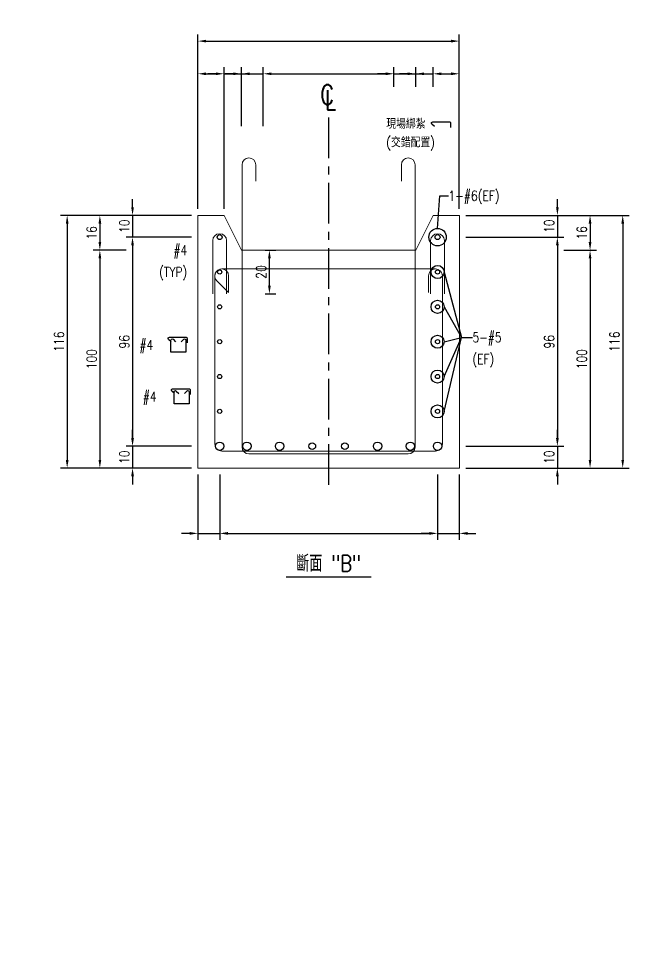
# Model space of a CAD drawing. Extents: x -4754 to 8167, y -19960 to 3841.
# Drawn here: x 7887 to 8167.3, y 984.9 to 1414.9 of the extents above; entities that cross this region are included whole.
import ezdxf
from ezdxf.enums import TextEntityAlignment as Align

# ---------------------------------------------------------------- set-up
doc = ezdxf.new("R2010")
doc.units = 0
doc.header["$LTSCALE"] = 3
doc.linetypes.add('CENTER', pattern=[2, 1.25, -0.25, 0.25, -0.25])
doc.layers.get('0').update_dxf_attribs({"linetype": 'CONTINUOUS'})
doc.layers.add('HB_0', color=7, linetype='CONTINUOUS', transparency=0.5)
for name, color, linetype in [('HB_DIM', 1, 'CONTINUOUS'), ('HB_TXT_CTEXT', 2, 'CONTINUOUS'), ('鋼筋', 3, 'CONTINUOUS')]:
    doc.layers.add(name, color=color, linetype=linetype)
doc.styles.get("Standard").update_dxf_attribs({"font": 'ROMANS.shx', "width": 0.8, "bigfont": 'chineset.shx'})
doc.dimstyles.new('30', dxfattribs={"dimscale": 3, "dimtxt": 3, "dimasz": 2.5, "dimexe": 2, "dimexo": 2, "dimgap": 1, "dimtad": 1, "dimdsep": 46, "dimtxsty": 'Standard', "dimcen": 0, "dimclrd": 256, "dimclre": 256, "dimclrt": 2, "dimadec": 0, "dimazin": 0, "dimtfac": 1, "dimtix": 1, "dimtmove": 2, "dimatfit": 3, "dimfxl": 1, "dimtolj": 1, "dimtzin": 0, "dimarcsym": 0})

# ---------------------------------------------------------------- blocks, each defined once
blk = doc.blocks.new('*D1140')
at = {"layer": 'HB_DIM', "linetype": 'Continuous', "lineweight": -2}
for p, q in [((7969.25, 1632.58), (7969.25, 1712.58)), ((8089.25, 1632.58), (8089.25, 1712.58)), ((7973, 1709.58), (8085.5, 1709.58))]:
    blk.add_line(p, q, dxfattribs=at)
at = {"layer": 'HB_DIM'}
for points in [[(7973, 1710.2), (7973, 1708.95), (7969.25, 1709.58)], [(8085.5, 1708.95), (8085.5, 1710.2), (8089.25, 1709.58)]]:
    blk.add_solid(points, dxfattribs=at)
at = {"layer": 'HB_DIM', "color": 2, "linetype": 'Continuous', "insert": (-3958.27, -1195.21), "char_height": 4.5, "attachment_point": 5, "rotation": 0}
blk.add_mtext('\\A1;120', dxfattribs=at)
blk = doc.blocks.new('*D1141')
at = {"layer": 'HB_DIM', "linetype": 'Continuous', "lineweight": -2}
for p, q in [((7969.25, 1632.58), (7969.25, 1697.58)), ((7973, 1694.58), (7977.5, 1694.58)), ((7981.25, 1632.58), (7981.25, 1697.58))]:
    blk.add_line(p, q, dxfattribs=at)
at = {"layer": 'HB_DIM'}
for points in [[(7973, 1695.2), (7973, 1693.95), (7969.25, 1694.58)], [(7977.5, 1693.95), (7977.5, 1695.2), (7981.25, 1694.58)]]:
    blk.add_solid(points, dxfattribs=at)
at = {"layer": 'HB_DIM', "color": 2, "linetype": 'Continuous', "insert": (-3958.27, -1195.21), "char_height": 4.5, "attachment_point": 5, "rotation": 0}
blk.add_mtext('\\A1;12', dxfattribs=at)
blk = doc.blocks.new('*D1142')
at = {"layer": 'HB_DIM', "linetype": 'Continuous', "lineweight": -2}
for p, q in [((7977.5, 1694.58), (7973.75, 1694.58)), ((7981.25, 1632.58), (7981.25, 1697.58)), ((7981.25, 1694.58), (7989.25, 1694.58)), ((7989.25, 1670.58), (7989.25, 1697.58)), ((7993, 1694.58), (7996.75, 1694.58))]:
    blk.add_line(p, q, dxfattribs=at)
at = {"layer": 'HB_DIM'}
for points in [[(7977.5, 1693.95), (7977.5, 1695.2), (7981.25, 1694.58)], [(7993, 1695.2), (7993, 1693.95), (7989.25, 1694.58)]]:
    blk.add_solid(points, dxfattribs=at)
at = {"layer": 'HB_DIM', "color": 2, "linetype": 'Continuous', "insert": (-3958.27, -1195.21), "char_height": 4.5, "attachment_point": 5, "rotation": 0}
blk.add_mtext('\\A1;8', dxfattribs=at)
blk = doc.blocks.new('*D1143')
at = {"layer": 'HB_DIM', "linetype": 'Continuous', "lineweight": -2}
for p, q in [((7985.5, 1694.58), (7981.75, 1694.58)), ((7989.25, 1670.58), (7989.25, 1697.58)), ((7989.25, 1694.58), (7999.25, 1694.58)), ((7999.25, 1670.58), (7999.25, 1697.58)), ((8003, 1694.58), (8006.75, 1694.58))]:
    blk.add_line(p, q, dxfattribs=at)
at = {"layer": 'HB_DIM'}
for points in [[(7985.5, 1693.95), (7985.5, 1695.2), (7989.25, 1694.58)], [(8003, 1695.2), (8003, 1693.95), (7999.25, 1694.58)]]:
    blk.add_solid(points, dxfattribs=at)
at = {"layer": 'HB_DIM', "color": 2, "linetype": 'Continuous', "insert": (-3958.27, -1195.21), "char_height": 4.5, "attachment_point": 5, "rotation": 0}
blk.add_mtext('\\A1;10', dxfattribs=at)
blk = doc.blocks.new('*D1144')
at = {"layer": 'HB_DIM', "linetype": 'Continuous', "lineweight": -2}
for p, q in [((7999.25, 1670.58), (7999.25, 1697.58)), ((8003, 1694.58), (8055.5, 1694.58)), ((8059.25, 1688.58), (8059.25, 1697.58))]:
    blk.add_line(p, q, dxfattribs=at)
at = {"layer": 'HB_DIM'}
for points in [[(8003, 1695.2), (8003, 1693.95), (7999.25, 1694.58)], [(8055.5, 1693.95), (8055.5, 1695.2), (8059.25, 1694.58)]]:
    blk.add_solid(points, dxfattribs=at)
at = {"layer": 'HB_DIM', "color": 2, "linetype": 'Continuous', "insert": (-3958.27, -1195.21), "char_height": 4.5, "attachment_point": 5, "rotation": 0}
blk.add_mtext('\\A1;60', dxfattribs=at)
blk = doc.blocks.new('*D1145')
at = {"layer": 'HB_DIM', "linetype": 'Continuous', "lineweight": -2}
for p, q in [((8055.5, 1694.58), (8051.75, 1694.58)), ((8059.25, 1688.58), (8059.25, 1697.58)), ((8059.25, 1694.58), (8069.25, 1694.58)), ((8069.25, 1688.58), (8069.25, 1697.58)), ((8073, 1694.58), (8076.75, 1694.58))]:
    blk.add_line(p, q, dxfattribs=at)
at = {"layer": 'HB_DIM'}
for points in [[(8055.5, 1693.95), (8055.5, 1695.2), (8059.25, 1694.58)], [(8073, 1695.2), (8073, 1693.95), (8069.25, 1694.58)]]:
    blk.add_solid(points, dxfattribs=at)
at = {"layer": 'HB_DIM', "color": 2, "linetype": 'Continuous', "insert": (-3958.27, -1195.21), "char_height": 4.5, "attachment_point": 5, "rotation": 0}
blk.add_mtext('\\A1;10', dxfattribs=at)
blk = doc.blocks.new('*D1146')
at = {"layer": 'HB_DIM', "linetype": 'Continuous', "lineweight": -2}
for p, q in [((8065.5, 1694.58), (8061.75, 1694.58)), ((8069.25, 1688.58), (8069.25, 1697.58)), ((8069.25, 1694.58), (8077.25, 1694.58)), ((8077.25, 1688.58), (8077.25, 1697.58)), ((8081, 1694.58), (8084.75, 1694.58))]:
    blk.add_line(p, q, dxfattribs=at)
at = {"layer": 'HB_DIM'}
for points in [[(8065.5, 1693.95), (8065.5, 1695.2), (8069.25, 1694.58)], [(8081, 1695.2), (8081, 1693.95), (8077.25, 1694.58)]]:
    blk.add_solid(points, dxfattribs=at)
at = {"layer": 'HB_DIM', "color": 2, "linetype": 'Continuous', "insert": (-3958.27, -1195.21), "char_height": 4.5, "attachment_point": 5, "rotation": 0}
blk.add_mtext('\\A1;8', dxfattribs=at)
blk = doc.blocks.new('*D1147')
at = {"layer": 'HB_DIM', "linetype": 'Continuous', "lineweight": -2}
for p, q in [((8077.25, 1688.58), (8077.25, 1697.58)), ((8081, 1694.58), (8085.5, 1694.58)), ((8089.25, 1632.58), (8089.25, 1697.58))]:
    blk.add_line(p, q, dxfattribs=at)
at = {"layer": 'HB_DIM'}
for points in [[(8081, 1695.2), (8081, 1693.95), (8077.25, 1694.58)], [(8085.5, 1693.95), (8085.5, 1695.2), (8089.25, 1694.58)]]:
    blk.add_solid(points, dxfattribs=at)
at = {"layer": 'HB_DIM', "color": 2, "linetype": 'Continuous', "insert": (-3958.27, -1195.21), "char_height": 4.5, "attachment_point": 5, "rotation": 0}
blk.add_mtext('\\A1;12', dxfattribs=at)
blk = doc.blocks.new('*D1148')
at = {"layer": 'HB_DIM', "linetype": 'Continuous', "lineweight": -2}
for p, q in [((7969.25, 1513.58), (7969.25, 1483.58)), ((7979.25, 1513.58), (7979.25, 1483.58)), ((7965.5, 1486.58), (7961.75, 1486.58)), ((7969.25, 1486.58), (7979.25, 1486.58)), ((7983, 1486.58), (7986.75, 1486.58))]:
    blk.add_line(p, q, dxfattribs=at)
at = {"layer": 'HB_DIM'}
for points in [[(7965.5, 1485.95), (7965.5, 1487.2), (7969.25, 1486.58)], [(7983, 1487.2), (7983, 1485.95), (7979.25, 1486.58)]]:
    blk.add_solid(points, dxfattribs=at)
at = {"layer": 'HB_DIM', "color": 2, "linetype": 'Continuous', "insert": (-3958.27, -1195.21), "char_height": 4.5, "attachment_point": 5, "rotation": 0}
blk.add_mtext('\\A1;10', dxfattribs=at)
blk = doc.blocks.new('*D1149')
at = {"layer": 'HB_DIM', "linetype": 'Continuous', "lineweight": -2}
for p, q in [((7979.25, 1513.58), (7979.25, 1483.58)), ((8079.25, 1513.58), (8079.25, 1483.58)), ((7983, 1486.58), (8075.5, 1486.58))]:
    blk.add_line(p, q, dxfattribs=at)
at = {"layer": 'HB_DIM'}
for points in [[(7983, 1487.2), (7983, 1485.95), (7979.25, 1486.58)], [(8075.5, 1485.95), (8075.5, 1487.2), (8079.25, 1486.58)]]:
    blk.add_solid(points, dxfattribs=at)
at = {"layer": 'HB_DIM', "color": 2, "linetype": 'Continuous', "insert": (-3958.27, -1195.21), "char_height": 4.5, "attachment_point": 5, "rotation": 0}
blk.add_mtext('\\A1;100', dxfattribs=at)
blk = doc.blocks.new('*D1150')
at = {"layer": 'HB_DIM', "linetype": 'Continuous', "lineweight": -2}
for p, q in [((8079.25, 1513.58), (8079.25, 1483.58)), ((8089.25, 1513.58), (8089.25, 1483.58)), ((8075.5, 1486.58), (8071.75, 1486.58)), ((8079.25, 1486.58), (8089.25, 1486.58)), ((8093, 1486.58), (8096.75, 1486.58))]:
    blk.add_line(p, q, dxfattribs=at)
at = {"layer": 'HB_DIM'}
for points in [[(8075.5, 1485.95), (8075.5, 1487.2), (8079.25, 1486.58)], [(8093, 1487.2), (8093, 1485.95), (8089.25, 1486.58)]]:
    blk.add_solid(points, dxfattribs=at)
at = {"layer": 'HB_DIM', "color": 2, "linetype": 'Continuous', "insert": (-3958.27, -1195.21), "char_height": 4.5, "attachment_point": 5, "rotation": 0}
blk.add_mtext('\\A1;10', dxfattribs=at)
blk = doc.blocks.new('beam_SectionB')
at = {"layer": 'HB_TXT_CTEXT', "color": 4, "linetype": 'Continuous'}
blk.add_line((-19.5, 0), (19.5, 0), dxfattribs=at)
at = {"layer": 'HB_TXT_CTEXT', "color": 4, "linetype": 'Continuous', "width": 0.8}
blk.add_text('斷面 "B"', height=7.5, rotation=360, dxfattribs=at).set_placement((0, 6.6), align=Align.MIDDLE)
blk = doc.blocks.new('cl')
at = {"layer": 'HB_TXT_CTEXT', "linetype": 'Continuous', "width": 0.8}
for s, p in [('C', (-0.18, 0.11)), ('L', (0.23, -0.56))]:
    blk.add_text(s, height=2.5, dxfattribs=at).set_placement(p, align=Align.MIDDLE)
blk = doc.blocks.new('*D1164')
at = {"layer": 'HB_DIM', "linetype": 'Continuous', "lineweight": -2}
for p, q in [((7969.25, 1327.58), (7969.25, 1407.58)), ((8089.25, 1327.58), (8089.25, 1407.58)), ((7973, 1404.58), (8085.5, 1404.58))]:
    blk.add_line(p, q, dxfattribs=at)
at = {"layer": 'HB_DIM'}
for points in [[(7973, 1405.2), (7973, 1403.95), (7969.25, 1404.58)], [(8085.5, 1403.95), (8085.5, 1405.2), (8089.25, 1404.58)]]:
    blk.add_solid(points, dxfattribs=at)
at = {"layer": 'HB_DIM', "color": 2, "linetype": 'Continuous', "insert": (-3958.27, -1195.21), "char_height": 4.5, "attachment_point": 5, "rotation": 0}
blk.add_mtext('\\A1;120', dxfattribs=at)
blk = doc.blocks.new('*D1165')
at = {"layer": 'HB_DIM', "linetype": 'Continuous', "lineweight": -2}
for p, q in [((7969.25, 1327.58), (7969.25, 1392.58)), ((7973, 1389.58), (7977.5, 1389.58)), ((7981.25, 1327.58), (7981.25, 1392.58))]:
    blk.add_line(p, q, dxfattribs=at)
at = {"layer": 'HB_DIM'}
for points in [[(7973, 1390.2), (7973, 1388.95), (7969.25, 1389.58)], [(7977.5, 1388.95), (7977.5, 1390.2), (7981.25, 1389.58)]]:
    blk.add_solid(points, dxfattribs=at)
at = {"layer": 'HB_DIM', "color": 2, "linetype": 'Continuous', "insert": (-3958.27, -1195.21), "char_height": 4.5, "attachment_point": 5, "rotation": 0}
blk.add_mtext('\\A1;12', dxfattribs=at)
blk = doc.blocks.new('*D1166')
at = {"layer": 'HB_DIM', "linetype": 'Continuous', "lineweight": -2}
for p, q in [((7977.5, 1389.58), (7973.75, 1389.58)), ((7981.25, 1327.58), (7981.25, 1392.58)), ((7981.25, 1389.58), (7989.25, 1389.58)), ((7989.25, 1365.58), (7989.25, 1392.58)), ((7993, 1389.58), (7996.75, 1389.58))]:
    blk.add_line(p, q, dxfattribs=at)
at = {"layer": 'HB_DIM'}
for points in [[(7977.5, 1388.95), (7977.5, 1390.2), (7981.25, 1389.58)], [(7993, 1390.2), (7993, 1388.95), (7989.25, 1389.58)]]:
    blk.add_solid(points, dxfattribs=at)
at = {"layer": 'HB_DIM', "color": 2, "linetype": 'Continuous', "insert": (-3958.27, -1195.21), "char_height": 4.5, "attachment_point": 5, "rotation": 0}
blk.add_mtext('\\A1;8', dxfattribs=at)
blk = doc.blocks.new('*D1167')
at = {"layer": 'HB_DIM', "linetype": 'Continuous', "lineweight": -2}
for p, q in [((7985.5, 1389.58), (7981.75, 1389.58)), ((7989.25, 1365.58), (7989.25, 1392.58)), ((7989.25, 1389.58), (7999.25, 1389.58)), ((7999.25, 1365.58), (7999.25, 1392.58)), ((8003, 1389.58), (8006.75, 1389.58))]:
    blk.add_line(p, q, dxfattribs=at)
at = {"layer": 'HB_DIM'}
for points in [[(7985.5, 1388.95), (7985.5, 1390.2), (7989.25, 1389.58)], [(8003, 1390.2), (8003, 1388.95), (7999.25, 1389.58)]]:
    blk.add_solid(points, dxfattribs=at)
at = {"layer": 'HB_DIM', "color": 2, "linetype": 'Continuous', "insert": (-3958.27, -1195.21), "char_height": 4.5, "attachment_point": 5, "rotation": 0}
blk.add_mtext('\\A1;10', dxfattribs=at)
blk = doc.blocks.new('*D1168')
at = {"layer": 'HB_DIM', "linetype": 'Continuous', "lineweight": -2}
for p, q in [((7999.25, 1365.58), (7999.25, 1392.58)), ((8003, 1389.58), (8055.5, 1389.58)), ((8059.25, 1383.58), (8059.25, 1392.58))]:
    blk.add_line(p, q, dxfattribs=at)
at = {"layer": 'HB_DIM'}
for points in [[(8003, 1390.2), (8003, 1388.95), (7999.25, 1389.58)], [(8055.5, 1388.95), (8055.5, 1390.2), (8059.25, 1389.58)]]:
    blk.add_solid(points, dxfattribs=at)
at = {"layer": 'HB_DIM', "color": 2, "linetype": 'Continuous', "insert": (-3958.27, -1195.21), "char_height": 4.5, "attachment_point": 5, "rotation": 0}
blk.add_mtext('\\A1;60', dxfattribs=at)
blk = doc.blocks.new('*D1169')
at = {"layer": 'HB_DIM', "linetype": 'Continuous', "lineweight": -2}
for p, q in [((8055.5, 1389.58), (8051.75, 1389.58)), ((8059.25, 1383.58), (8059.25, 1392.58)), ((8059.25, 1389.58), (8069.25, 1389.58)), ((8069.25, 1383.58), (8069.25, 1392.58)), ((8073, 1389.58), (8076.75, 1389.58))]:
    blk.add_line(p, q, dxfattribs=at)
at = {"layer": 'HB_DIM'}
for points in [[(8055.5, 1388.95), (8055.5, 1390.2), (8059.25, 1389.58)], [(8073, 1390.2), (8073, 1388.95), (8069.25, 1389.58)]]:
    blk.add_solid(points, dxfattribs=at)
at = {"layer": 'HB_DIM', "color": 2, "linetype": 'Continuous', "insert": (-3958.27, -1195.21), "char_height": 4.5, "attachment_point": 5, "rotation": 0}
blk.add_mtext('\\A1;10', dxfattribs=at)
blk = doc.blocks.new('*D1170')
at = {"layer": 'HB_DIM', "linetype": 'Continuous', "lineweight": -2}
for p, q in [((8065.5, 1389.58), (8061.75, 1389.58)), ((8069.25, 1383.58), (8069.25, 1392.58)), ((8069.25, 1389.58), (8077.25, 1389.58)), ((8077.25, 1383.58), (8077.25, 1392.58)), ((8081, 1389.58), (8084.75, 1389.58))]:
    blk.add_line(p, q, dxfattribs=at)
at = {"layer": 'HB_DIM'}
for points in [[(8065.5, 1388.95), (8065.5, 1390.2), (8069.25, 1389.58)], [(8081, 1390.2), (8081, 1388.95), (8077.25, 1389.58)]]:
    blk.add_solid(points, dxfattribs=at)
at = {"layer": 'HB_DIM', "color": 2, "linetype": 'Continuous', "insert": (-3958.27, -1195.21), "char_height": 4.5, "attachment_point": 5, "rotation": 0}
blk.add_mtext('\\A1;8', dxfattribs=at)
blk = doc.blocks.new('*D1171')
at = {"layer": 'HB_DIM', "linetype": 'Continuous', "lineweight": -2}
for p, q in [((8077.25, 1383.58), (8077.25, 1392.58)), ((8081, 1389.58), (8085.5, 1389.58)), ((8089.25, 1327.58), (8089.25, 1392.58))]:
    blk.add_line(p, q, dxfattribs=at)
at = {"layer": 'HB_DIM'}
for points in [[(8081, 1390.2), (8081, 1388.95), (8077.25, 1389.58)], [(8085.5, 1388.95), (8085.5, 1390.2), (8089.25, 1389.58)]]:
    blk.add_solid(points, dxfattribs=at)
at = {"layer": 'HB_DIM', "color": 2, "linetype": 'Continuous', "insert": (-3958.27, -1195.21), "char_height": 4.5, "attachment_point": 5, "rotation": 0}
blk.add_mtext('\\A1;12', dxfattribs=at)
blk = doc.blocks.new('*D1172')
at = {"layer": 'HB_DIM', "linetype": 'Continuous', "lineweight": -2}
for p, q in [((7969.25, 1205.58), (7969.25, 1175.58)), ((7979.25, 1205.58), (7979.25, 1175.58)), ((7965.5, 1178.58), (7961.75, 1178.58)), ((7969.25, 1178.58), (7979.25, 1178.58)), ((7983, 1178.58), (7986.75, 1178.58))]:
    blk.add_line(p, q, dxfattribs=at)
at = {"layer": 'HB_DIM'}
for points in [[(7965.5, 1177.95), (7965.5, 1179.2), (7969.25, 1178.58)], [(7983, 1179.2), (7983, 1177.95), (7979.25, 1178.58)]]:
    blk.add_solid(points, dxfattribs=at)
at = {"layer": 'HB_DIM', "color": 2, "linetype": 'Continuous', "insert": (-3958.27, -1195.21), "char_height": 4.5, "attachment_point": 5, "rotation": 0}
blk.add_mtext('\\A1;10', dxfattribs=at)
blk = doc.blocks.new('*D1173')
at = {"layer": 'HB_DIM', "linetype": 'Continuous', "lineweight": -2}
for p, q in [((7979.25, 1205.58), (7979.25, 1175.58)), ((8079.25, 1205.58), (8079.25, 1175.58)), ((7983, 1178.58), (8075.5, 1178.58))]:
    blk.add_line(p, q, dxfattribs=at)
at = {"layer": 'HB_DIM'}
for points in [[(7983, 1179.2), (7983, 1177.95), (7979.25, 1178.58)], [(8075.5, 1177.95), (8075.5, 1179.2), (8079.25, 1178.58)]]:
    blk.add_solid(points, dxfattribs=at)
at = {"layer": 'HB_DIM', "color": 2, "linetype": 'Continuous', "insert": (-3958.27, -1195.21), "char_height": 4.5, "attachment_point": 5, "rotation": 0}
blk.add_mtext('\\A1;100', dxfattribs=at)
blk = doc.blocks.new('*D1174')
at = {"layer": 'HB_DIM', "linetype": 'Continuous', "lineweight": -2}
for p, q in [((8079.25, 1205.58), (8079.25, 1175.58)), ((8089.25, 1205.58), (8089.25, 1175.58)), ((8075.5, 1178.58), (8071.75, 1178.58)), ((8079.25, 1178.58), (8089.25, 1178.58)), ((8093, 1178.58), (8096.75, 1178.58))]:
    blk.add_line(p, q, dxfattribs=at)
at = {"layer": 'HB_DIM'}
for points in [[(8075.5, 1177.95), (8075.5, 1179.2), (8079.25, 1178.58)], [(8093, 1179.2), (8093, 1177.95), (8089.25, 1178.58)]]:
    blk.add_solid(points, dxfattribs=at)
at = {"layer": 'HB_DIM', "color": 2, "linetype": 'Continuous', "insert": (-3958.27, -1195.21), "char_height": 4.5, "attachment_point": 5, "rotation": 0}
blk.add_mtext('\\A1;10', dxfattribs=at)
blk = doc.blocks.new('*D1175')
at = {"layer": 'HB_DIM', "linetype": 'Continuous', "lineweight": -2}
for p, q in [((7966.25, 1324.58), (7906.25, 1324.58)), ((7909.25, 1320.83), (7909.25, 1212.33)), ((7966.25, 1208.58), (7906.25, 1208.58))]:
    blk.add_line(p, q, dxfattribs=at)
at = {"layer": 'HB_DIM'}
for points in [[(7909.88, 1320.83), (7908.63, 1320.83), (7909.25, 1324.58)], [(7908.63, 1212.33), (7909.88, 1212.33), (7909.25, 1208.58)]]:
    blk.add_solid(points, dxfattribs=at)
at = {"layer": 'HB_DIM', "color": 2, "linetype": 'Continuous', "insert": (7905.5, 1266.58), "char_height": 4.5, "attachment_point": 5, "rotation": 90}
blk.add_mtext('\\A1;116', dxfattribs=at)
blk = doc.blocks.new('*D1176')
at = {"layer": 'HB_DIM', "linetype": 'Continuous', "lineweight": -2}
for p, q in [((7936.25, 1324.58), (7921.25, 1324.58)), ((7924.25, 1320.83), (7924.25, 1312.33)), ((7936.25, 1308.58), (7921.25, 1308.58))]:
    blk.add_line(p, q, dxfattribs=at)
at = {"layer": 'HB_DIM'}
for points in [[(7924.88, 1320.83), (7923.63, 1320.83), (7924.25, 1324.58)], [(7923.63, 1312.33), (7924.88, 1312.33), (7924.25, 1308.58)]]:
    blk.add_solid(points, dxfattribs=at)
at = {"layer": 'HB_DIM', "color": 2, "linetype": 'Continuous', "insert": (7920.5, 1316.58), "char_height": 4.5, "attachment_point": 5, "rotation": 90}
blk.add_mtext('\\A1;16', dxfattribs=at)
blk = doc.blocks.new('*D1177')
at = {"layer": 'HB_DIM', "linetype": 'Continuous', "lineweight": -2}
for p, q in [((7936.25, 1308.58), (7921.25, 1308.58)), ((7924.25, 1304.83), (7924.25, 1212.33)), ((7936.25, 1208.58), (7921.25, 1208.58))]:
    blk.add_line(p, q, dxfattribs=at)
at = {"layer": 'HB_DIM'}
for points in [[(7924.88, 1304.83), (7923.63, 1304.83), (7924.25, 1308.58)], [(7923.63, 1212.33), (7924.88, 1212.33), (7924.25, 1208.58)]]:
    blk.add_solid(points, dxfattribs=at)
at = {"layer": 'HB_DIM', "color": 2, "linetype": 'Continuous', "insert": (7920.5, 1258.58), "char_height": 4.5, "attachment_point": 5, "rotation": 90}
blk.add_mtext('\\A1;100', dxfattribs=at)
blk = doc.blocks.new('*D1178')
at = {"layer": 'HB_DIM', "linetype": 'Continuous', "lineweight": -2}
for p, q in [((7939.25, 1328.33), (7939.25, 1332.08)), ((7966.25, 1324.58), (7936.25, 1324.58)), ((7939.25, 1324.58), (7939.25, 1314.58)), ((7966.25, 1314.58), (7936.25, 1314.58)), ((7939.25, 1310.83), (7939.25, 1307.08))]:
    blk.add_line(p, q, dxfattribs=at)
at = {"layer": 'HB_DIM'}
for points in [[(7938.63, 1328.33), (7939.88, 1328.33), (7939.25, 1324.58)], [(7939.88, 1310.83), (7938.63, 1310.83), (7939.25, 1314.58)]]:
    blk.add_solid(points, dxfattribs=at)
at = {"layer": 'HB_DIM', "color": 2, "linetype": 'Continuous', "insert": (7935.5, 1319.58), "char_height": 4.5, "attachment_point": 5, "rotation": 90}
blk.add_mtext('\\A1;10', dxfattribs=at)
blk = doc.blocks.new('*D1179')
at = {"layer": 'HB_DIM', "linetype": 'Continuous', "lineweight": -2}
for p, q in [((7966.25, 1314.58), (7936.25, 1314.58)), ((7939.25, 1310.83), (7939.25, 1222.33)), ((7966.25, 1218.58), (7936.25, 1218.58))]:
    blk.add_line(p, q, dxfattribs=at)
at = {"layer": 'HB_DIM'}
for points in [[(7939.88, 1310.83), (7938.63, 1310.83), (7939.25, 1314.58)], [(7938.63, 1222.33), (7939.88, 1222.33), (7939.25, 1218.58)]]:
    blk.add_solid(points, dxfattribs=at)
at = {"layer": 'HB_DIM', "color": 2, "linetype": 'Continuous', "insert": (7935.5, 1266.58), "char_height": 4.5, "attachment_point": 5, "rotation": 90}
blk.add_mtext('\\A1;96', dxfattribs=at)
blk = doc.blocks.new('*D1180')
at = {"layer": 'HB_DIM', "linetype": 'Continuous', "lineweight": -2}
for p, q in [((7939.25, 1222.33), (7939.25, 1226.08)), ((7966.25, 1218.58), (7936.25, 1218.58)), ((7939.25, 1218.58), (7939.25, 1208.58)), ((7966.25, 1208.58), (7936.25, 1208.58)), ((7939.25, 1204.83), (7939.25, 1201.08))]:
    blk.add_line(p, q, dxfattribs=at)
at = {"layer": 'HB_DIM'}
for points in [[(7938.63, 1222.33), (7939.88, 1222.33), (7939.25, 1218.58)], [(7939.88, 1204.83), (7938.63, 1204.83), (7939.25, 1208.58)]]:
    blk.add_solid(points, dxfattribs=at)
at = {"layer": 'HB_DIM', "color": 2, "linetype": 'Continuous', "insert": (7935.5, 1213.58), "char_height": 4.5, "attachment_point": 5, "rotation": 90}
blk.add_mtext('\\A1;10', dxfattribs=at)
blk = doc.blocks.new('*D1181')
at = {"layer": 'HB_DIM', "linetype": 'Continuous', "lineweight": -2}
for p, q in [((8092.25, 1324.58), (8167.25, 1324.58)), ((8164.25, 1320.83), (8164.25, 1212.33)), ((8092.25, 1208.58), (8167.25, 1208.58))]:
    blk.add_line(p, q, dxfattribs=at)
at = {"layer": 'HB_DIM'}
for points in [[(8164.88, 1320.83), (8163.63, 1320.83), (8164.25, 1324.58)], [(8163.63, 1212.33), (8164.88, 1212.33), (8164.25, 1208.58)]]:
    blk.add_solid(points, dxfattribs=at)
at = {"layer": 'HB_DIM', "color": 2, "linetype": 'Continuous', "insert": (8160.5, 1266.58), "char_height": 4.5, "attachment_point": 5, "rotation": 90}
blk.add_mtext('\\A1;116', dxfattribs=at)
blk = doc.blocks.new('*D1182')
at = {"layer": 'HB_DIM', "linetype": 'Continuous', "lineweight": -2}
for p, q in [((8137.25, 1324.58), (8152.25, 1324.58)), ((8149.25, 1320.83), (8149.25, 1312.33)), ((8137.25, 1308.58), (8152.25, 1308.58))]:
    blk.add_line(p, q, dxfattribs=at)
at = {"layer": 'HB_DIM'}
for points in [[(8149.88, 1320.83), (8148.63, 1320.83), (8149.25, 1324.58)], [(8148.63, 1312.33), (8149.88, 1312.33), (8149.25, 1308.58)]]:
    blk.add_solid(points, dxfattribs=at)
at = {"layer": 'HB_DIM', "color": 2, "linetype": 'Continuous', "insert": (8145.5, 1316.58), "char_height": 4.5, "attachment_point": 5, "rotation": 90}
blk.add_mtext('\\A1;16', dxfattribs=at)
blk = doc.blocks.new('*D1183')
at = {"layer": 'HB_DIM', "linetype": 'Continuous', "lineweight": -2}
for p, q in [((8137.25, 1308.58), (8152.25, 1308.58)), ((8149.25, 1304.83), (8149.25, 1212.33)), ((8137.25, 1208.58), (8152.25, 1208.58))]:
    blk.add_line(p, q, dxfattribs=at)
at = {"layer": 'HB_DIM'}
for points in [[(8149.88, 1304.83), (8148.63, 1304.83), (8149.25, 1308.58)], [(8148.63, 1212.33), (8149.88, 1212.33), (8149.25, 1208.58)]]:
    blk.add_solid(points, dxfattribs=at)
at = {"layer": 'HB_DIM', "color": 2, "linetype": 'Continuous', "insert": (8145.5, 1258.58), "char_height": 4.5, "attachment_point": 5, "rotation": 90}
blk.add_mtext('\\A1;100', dxfattribs=at)
blk = doc.blocks.new('*D1184')
at = {"layer": 'HB_DIM', "linetype": 'Continuous', "lineweight": -2}
for p, q in [((8134.25, 1328.33), (8134.25, 1332.08)), ((8092.25, 1324.58), (8137.25, 1324.58)), ((8134.25, 1324.58), (8134.25, 1314.58)), ((8092.25, 1314.58), (8137.25, 1314.58)), ((8134.25, 1310.83), (8134.25, 1307.08))]:
    blk.add_line(p, q, dxfattribs=at)
at = {"layer": 'HB_DIM'}
for points in [[(8133.63, 1328.33), (8134.88, 1328.33), (8134.25, 1324.58)], [(8134.88, 1310.83), (8133.63, 1310.83), (8134.25, 1314.58)]]:
    blk.add_solid(points, dxfattribs=at)
at = {"layer": 'HB_DIM', "color": 2, "linetype": 'Continuous', "insert": (8130.5, 1319.58), "char_height": 4.5, "attachment_point": 5, "rotation": 90}
blk.add_mtext('\\A1;10', dxfattribs=at)
blk = doc.blocks.new('*D1185')
at = {"layer": 'HB_DIM', "linetype": 'Continuous', "lineweight": -2}
for p, q in [((8092.25, 1314.58), (8137.25, 1314.58)), ((8134.25, 1310.83), (8134.25, 1222.33)), ((8092.25, 1218.58), (8137.25, 1218.58))]:
    blk.add_line(p, q, dxfattribs=at)
at = {"layer": 'HB_DIM'}
for points in [[(8134.88, 1310.83), (8133.63, 1310.83), (8134.25, 1314.58)], [(8133.63, 1222.33), (8134.88, 1222.33), (8134.25, 1218.58)]]:
    blk.add_solid(points, dxfattribs=at)
at = {"layer": 'HB_DIM', "color": 2, "linetype": 'Continuous', "insert": (8130.5, 1266.58), "char_height": 4.5, "attachment_point": 5, "rotation": 90}
blk.add_mtext('\\A1;96', dxfattribs=at)
blk = doc.blocks.new('*D1186')
at = {"layer": 'HB_DIM', "linetype": 'Continuous', "lineweight": -2}
for p, q in [((8134.25, 1222.33), (8134.25, 1226.08)), ((8092.25, 1218.58), (8137.25, 1218.58)), ((8134.25, 1218.58), (8134.25, 1208.58)), ((8092.25, 1208.58), (8137.25, 1208.58)), ((8134.25, 1204.83), (8134.25, 1201.08))]:
    blk.add_line(p, q, dxfattribs=at)
at = {"layer": 'HB_DIM'}
for points in [[(8133.63, 1222.33), (8134.88, 1222.33), (8134.25, 1218.58)], [(8134.88, 1204.83), (8133.63, 1204.83), (8134.25, 1208.58)]]:
    blk.add_solid(points, dxfattribs=at)
at = {"layer": 'HB_DIM', "color": 2, "linetype": 'Continuous', "insert": (8130.5, 1213.58), "char_height": 4.5, "attachment_point": 5, "rotation": 90}
blk.add_mtext('\\A1;10', dxfattribs=at)
blk = doc.blocks.new('C')
at = {"color": 3, "linetype": 'Continuous'}
blk.add_circle((0, 0), 1.2, dxfattribs=at)
blk = doc.blocks.new('rebar_Tie_135_90')
at = {"layer": '鋼筋', "color": 7, "linetype": 'Continuous'}
blk.add_lwpolyline([(22.36, -1.26), (21.17, -0.07, -0.668179), (21.6, 0.96), (29.11, 0.96, -0.414214), (29.71, 0.36), (29.71, -1.6)], format="xyb", dxfattribs=at)
at = {"color": 2, "linetype": 'Continuous', "width": 0.8}
for tag, p in [('現場綁紮', (0.23, 0.01)), ('(交錯配置)', (0.23, -8.49))]:
    blk.add_attdef(tag, text='', height=4.5, dxfattribs=at).set_placement(p, align=Align.MIDDLE_LEFT)
blk = doc.blocks.new('rebar_HoopUwithTie')
at = {"layer": 'HB_TXT_CTEXT', "linetype": 'Continuous'}
for points in [[(-6.82, 1.41), (-8.01, 2.6, -0.668179), (-7.59, 3.62), (-0.08, 3.62, -0.414214), (0.52, 3.02), (0.52, 1.07)], [(-2.21, 1.43), (-1.02, 2.61, -0.668179), (0, 2.19), (0, -3.33), (-6.95, -3.33), (-6.95, 2.19, -0.668179), (-5.92, 2.61), (-4.74, 1.43)]]:
    blk.add_lwpolyline(points, format="xyb", dxfattribs=at)
at = {"color": 2, "linetype": 'Continuous', "width": 0.8}
blk.add_attdef('D13', text='', height=4.5, dxfattribs=at).set_placement((-21.31, 0), align=Align.MIDDLE_LEFT)
blk = doc.blocks.new('*D1187')
at = {"layer": 'HB_DIM', "linetype": 'Continuous', "lineweight": -2}
for p, q in [((8000.07, 1308.58), (8005.07, 1308.58)), ((8002.07, 1292.33), (8002.07, 1304.83)), ((8000.07, 1288.58), (8005.07, 1288.58))]:
    blk.add_line(p, q, dxfattribs=at)
at = {"layer": 'HB_DIM'}
for points in [[(8002.7, 1304.83), (8001.45, 1304.83), (8002.07, 1308.58)], [(8001.45, 1292.33), (8002.7, 1292.33), (8002.07, 1288.58)]]:
    blk.add_solid(points, dxfattribs=at)
at = {"layer": 'HB_DIM', "color": 2, "linetype": 'Continuous', "insert": (7998.32, 1298.58), "char_height": 4.5, "attachment_point": 5, "rotation": 90}
blk.add_mtext('\\A1;20', dxfattribs=at)

msp = doc.modelspace()

# ---------------------------------------------------------------- linework, layer by layer
at = {"layer": 'HB_0', "lineweight": 5}
for p, q in [((7969.252, 1208.577, -20), (7969.252, 1324.577, -20)), ((7969.252, 1324.577, -20), (7981.252, 1324.577, -20)), ((7981.252, 1324.577, -20), (7989.252, 1308.577, -20)), ((8069.252, 1308.577, -20), (8077.252, 1324.577, -20)), ((8077.252, 1324.577, -20), (8089.252, 1324.577, -20)), ((8089.252, 1324.577, -20), (8089.252, 1208.577, -20)), ((7989.252, 1308.577, -20), (7994.252, 1308.577, -20)), ((7994.252, 1308.577, -20), (7999.252, 1308.577)), ((7999.252, 1308.577), (8059.252, 1308.577)), ((8059.252, 1308.577), (8064.252, 1308.577, -20)), ((8064.252, 1308.577, -20), (8069.252, 1308.577, -20)), ((7994.252, 1208.577, -20), (7969.252, 1208.577, -20)), ((7999.252, 1208.577), (7994.252, 1208.577, -20)), ((8059.252, 1208.577), (7999.252, 1208.577)), ((8064.252, 1208.577, -20), (8059.252, 1208.577)), ((8089.252, 1208.577, -20), (8064.252, 1208.577, -20))]:
    msp.add_line(p, q, dxfattribs=at)
at = {"layer": 'HB_0', "color": 1, "linetype": 'CENTER', "ltscale": 5}
msp.add_lwpolyline([(8029.252, 1369.577), (8029.252, 1198.577)], dxfattribs=at)
at = {"layer": 'HB_DIM', "color": 1, "linetype": 'Continuous'}
for points in [[(8039.252, 1347.832, 0, 1.25, 0), (8041.502, 1351.582, 0, 0, 0), (8050.502, 1366.582, 0, 0, 0), (8055.502, 1366.582, 0, 0, 0)], [(7976.072, 1308.58, 0, 1.25, 0), (7972.322, 1308.58, 0, 0, 0), (7964.322, 1308.58, 0, 0, 0)], [(7989.507, 1265.062, 0, 1.25, 0), (7985.757, 1265.062, 0, 0, 0), (7963.757, 1265.062, 0, 0, 0)], [(7977.007, 1241.332, 0, 1.25, 0), (7973.257, 1241.332, 0, 0, 0), (7965.257, 1241.332, 0, 0, 0)]]:
    msp.add_lwpolyline(points, format="xyseb", dxfattribs=at)
for points in [[(8079.252, 1318.577), (8080.252, 1333.577), (8084.252, 1333.577)], [(8082.252, 1298.577), (8090.252, 1268.577)], [(8082.252, 1282.577), (8090.252, 1268.577)], [(8082.252, 1234.577), (8090.252, 1268.577)], [(8082.252, 1250.577), (8090.252, 1268.577)], [(8082.252, 1266.577), (8090.252, 1268.577)], [(8090.252, 1268.577), (8095.252, 1268.577)]]:
    msp.add_lwpolyline(points, dxfattribs=at)
for centre, radius in [((8079.252, 1314.577), 4), ((8079.252, 1298.577), 3), ((8079.252, 1282.577), 3), ((8079.252, 1266.577), 3), ((8079.252, 1250.577), 3), ((8079.252, 1234.577), 3)]:
    msp.add_circle(centre, radius, dxfattribs=at)
at = {"layer": '鋼筋', "lineweight": 5}
for p, q in [((7989.507, 1347.832, -10), (7989.507, 1218.237, -10)), ((7995.857, 1340.212, -10), (7995.857, 1347.832, -10)), ((8062.647, 1347.832, -10), (8062.647, 1340.212, -10)), ((8068.997, 1218.237, -10), (8068.997, 1347.832, -10)), ((7976.072, 1312.992, 13.73), (7976.072, 1288.58, 13.73)), ((7982.422, 1288.58, 13.73), (7982.422, 1312.992, 13.73)), ((8076.082, 1312.992, 13.73), (8076.082, 1288.58, 13.73)), ((8082.432, 1288.58, 13.73), (8082.432, 1312.992, 13.73)), ((7980.182, 1300.007, 13.73), (8078.322, 1300.007, 13.73)), ((7977.007, 1296.832, 15), (7977.007, 1219.507, 15)), ((7983.325, 1289.199, 13.73), (7977.936, 1294.587, 13.73)), ((7983.357, 1289.212, 15), (7983.357, 1296.832, 15)), ((8075.147, 1296.832, 15), (8075.147, 1289.212, 15)), ((8081.497, 1219.507, 15), (8081.497, 1296.832, 15)), ((8081.497, 1296.832, 13.73), (8081.497, 1289.212, 13.73)), ((7980.182, 1216.332, 15), (8078.322, 1216.332, 15)), ((7992.682, 1215.062, -10), (8065.822, 1215.062, -10))]:
    msp.add_line(p, q, dxfattribs=at)
for centre, start, end in [((7992.682, 1347.832, -10), 0, 180), ((8065.822, 1347.832, -10), 0, 180), ((7979.247, 1312.992, 13.73), 0, 180), ((8079.257, 1312.992, 13.73), 0, 180), ((7980.182, 1296.832, 15), 0, 180), ((8078.322, 1296.832, 15), 0, 180), ((7980.182, 1219.507, 15), 180, 270), ((7992.682, 1218.237, -10), 180, 270), ((8065.822, 1218.237, -10), 270, 0), ((8078.322, 1219.507, 15), 270, 0)]:
    msp.add_arc(centre, 3.175, start, end, dxfattribs=at)
at = {"layer": '鋼筋', "lineweight": 5, "extrusion": (-4.93038e-32, -1.22465e-16, -1)}
msp.add_arc((-7980.182, 1296.832, -13.73), 3.175, 315, 90, dxfattribs=at)
at = {"layer": '鋼筋', "lineweight": 5, "extrusion": (-2.99977e-32, -1.22465e-16, -1)}
msp.add_arc((-8078.322, 1296.832, -13.73), 3.175, 90, 180, dxfattribs=at)

# ---------------------------------------------------------------- block references
at = {"layer": 'HB_0', "linetype": 'Continuous', "xscale": 3.6, "yscale": 3.6, "zscale": 3.6}
msp.add_blockref('cl', (8029.252, 1379.577, 490), dxfattribs=at)
at = {"layer": 'HB_DIM', "linetype": 'Continuous'}
for name, p, values in [('rebar_Tie_135_90', (8055.502, 1366.582), {'現場綁紮': '現場綁紮', '(交錯配置)': '(交錯配置)'}), ('rebar_HoopUwithTie', (7963.757, 1265.062, -10), {'D13': '#4'}), ('rebar_HoopUwithTie', (7965.257, 1241.332, 15), {'D13': '#4'})]:
    msp.add_blockref(name, p, dxfattribs=at).add_auto_attribs(values)
at = {"layer": 'HB_TXT_CTEXT', "color": 0, "linetype": 'Continuous', "rotation": 360}
msp.add_blockref('beam_SectionB', (8029.252, 1158.577), dxfattribs=at)
at = {"layer": '鋼筋', "linetype": 'Continuous'}
for p, xscale, yscale, zscale in [((7979.252, 1314.577), 0.955, 0.955, 0.955), ((8079.252, 1314.577), 0.955, 0.955, 0.955), ((7979.252, 1298.577), 0.795, 0.795, 0.795), ((8079.252, 1298.577), 0.795, 0.795, 0.795), ((7979.252, 1282.577), 0.795, 0.795, 0.795), ((8079.252, 1282.577), 0.795, 0.795, 0.795), ((7979.252, 1266.577), 0.795, 0.795, 0.795), ((8079.252, 1266.577), 0.795, 0.795, 0.795), ((7979.252, 1250.577), 0.795, 0.795, 0.795), ((8079.252, 1250.577), 0.795, 0.795, 0.795), ((7979.252, 1234.577), 0.795, 0.795, 0.795), ((8079.252, 1234.577), 0.795, 0.795, 0.795), ((7979.252, 1218.577), 1.61, 1.61, 1.61), ((7991.752, 1218.577), 1.61, 1.61, 1.61), ((8006.752, 1218.577), 1.61, 1.61, 1.61), ((8021.752, 1218.577), 1.27, 1.27, 1.27), ((8036.752, 1218.577), 1.27, 1.27, 1.27), ((8051.752, 1218.577), 1.61, 1.61, 1.61), ((8066.752, 1218.577), 1.61, 1.61, 1.61), ((8079.252, 1218.577), 1.61, 1.61, 1.61)]:
    msp.add_blockref('C', p, dxfattribs=dict(at, xscale=xscale, yscale=yscale, zscale=zscale))

# ---------------------------------------------------------------- texts
at = {"layer": 'HB_DIM', "color": 2, "linetype": 'Continuous', "width": 0.8}
for s, p in [('1-#6(EF)', (8084.252, 1333.577)), ('5-#5', (8095.252, 1268.577)), ('(EF)', (8095.252, 1258.577))]:
    msp.add_text(s, height=4.5, dxfattribs=at).set_placement(p, align=Align.MIDDLE_LEFT)
for s, p in [('#4', (7964.322, 1308.58, 13.73)), ('(TYP)', (7964.322, 1298.58, 13.73))]:
    msp.add_text(s, height=4.5, dxfattribs=at).set_placement(p, align=Align.MIDDLE_RIGHT)

# ---------------------------------------------------------------- dimensions: what is measured, and where the dimension line sits
at = {"layer": 'HB_DIM', "linetype": 'Continuous'}
for base, p1, p2, picture in [((8089.252, 1709.577), (7969.252, 1629.577, -20), (8089.252, 1629.577, -20), '*D1140'), ((7981.252, 1694.577), (7969.252, 1629.577, -20), (7981.252, 1629.577, -20), '*D1141'), ((7999.252, 1694.577), (7989.252, 1667.577, -20), (7999.252, 1667.577, -20), '*D1143'), ((8059.252, 1694.577), (7999.252, 1667.577, -20), (8059.252, 1685.577, -20), '*D1144'), ((8069.252, 1694.577), (8059.252, 1685.577, -20), (8069.252, 1685.577, -20), '*D1145'), ((8089.252, 1694.577), (8077.252, 1685.577, -20), (8089.252, 1629.577, -20), '*D1147'), ((7989.252, 1694.577), (7981.252, 1629.577, -20), (7989.252, 1667.577, -20), '*D1142'), ((8077.252, 1694.577), (8069.252, 1685.577, -20), (8077.252, 1685.577, -20), '*D1146'), ((8079.252, 1486.577), (7979.252, 1516.577, -20), (8079.252, 1516.577, -20), '*D1149'), ((7979.252, 1486.577), (7969.252, 1516.577, -20), (7979.252, 1516.577, -20), '*D1148'), ((8089.252, 1486.577), (8079.252, 1516.577, -20), (8089.252, 1516.577, -20), '*D1150'), ((8089.252, 1404.577), (7969.252, 1324.577, -20), (8089.252, 1324.577, -20), '*D1164'), ((7981.252, 1389.577), (7969.252, 1324.577, -20), (7981.252, 1324.577, -20), '*D1165'), ((7999.252, 1389.577), (7989.252, 1362.577, -20), (7999.252, 1362.577, -20), '*D1167'), ((8059.252, 1389.577), (7999.252, 1362.577, -20), (8059.252, 1380.577, -20), '*D1168'), ((8069.252, 1389.577), (8059.252, 1380.577, -20), (8069.252, 1380.577, -20), '*D1169'), ((8089.252, 1389.577), (8077.252, 1380.577, -20), (8089.252, 1324.577, -20), '*D1171'), ((7989.252, 1389.577), (7981.252, 1324.577, -20), (7989.252, 1362.577, -20), '*D1166'), ((8077.252, 1389.577), (8069.252, 1380.577, -20), (8077.252, 1380.577, -20), '*D1170'), ((8079.252, 1178.577), (7979.252, 1208.577, -20), (8079.252, 1208.577, -20), '*D1173'), ((7979.252, 1178.577), (7969.252, 1208.577, -20), (7979.252, 1208.577, -20), '*D1172'), ((8089.252, 1178.577), (8079.252, 1208.577, -20), (8089.252, 1208.577, -20), '*D1174')]:
    dim = msp.add_linear_dim(base=base, p1=p1, p2=p2, angle=0, dimstyle='30', override={"dimscale": 1.5, "dimpost": '<>'}, dxfattribs=at)
    dim.commit()
    dim.dimension.update_dxf_attribs({"geometry": picture, "text_midpoint": (-3958.267, -1195.214), "dimtype": 160})
for base, p1, p2, picture, middle in [((7939.252, 1314.577), (7969.252, 1324.577, -20), (7969.252, 1314.577, -20), '*D1178', (7935.502, 1319.577)), ((8134.252, 1314.577), (8089.252, 1324.577, -20), (8089.252, 1314.577, -20), '*D1184', (8130.502, 1319.577)), ((7909.252, 1208.577), (7969.252, 1324.577, -20), (7969.252, 1208.577, -20), '*D1175', (7905.502, 1266.577)), ((7924.252, 1308.577), (7939.252, 1324.577, -20), (7939.252, 1308.577, -20), '*D1176', (7920.502, 1316.577)), ((8164.252, 1208.577), (8089.252, 1324.577, -20), (8089.252, 1208.577, -20), '*D1181', (8160.502, 1266.577)), ((8149.252, 1308.577), (8134.252, 1324.577, -20), (8134.252, 1308.577, -20), '*D1182', (8145.502, 1316.577)), ((7939.252, 1218.577), (7969.252, 1314.577, -20), (7969.252, 1218.577, -20), '*D1179', (7935.502, 1266.577)), ((8134.252, 1218.577), (8089.252, 1314.577, -20), (8089.252, 1218.577, -20), '*D1185', (8130.502, 1266.577)), ((7924.252, 1208.577), (7939.252, 1308.577, -20), (7939.252, 1208.577, -20), '*D1177', (7920.502, 1258.577)), ((8002.072, 1308.577), (7997.072, 1288.58, 13.73), (7997.072, 1308.577, 13.73), '*D1187', (7998.322, 1298.578)), ((8149.252, 1208.577), (8134.252, 1308.577, -20), (8134.252, 1208.577, -20), '*D1183', (8145.502, 1258.577)), ((7939.252, 1208.577), (7969.252, 1218.577, -20), (7969.252, 1208.577, -20), '*D1180', (7935.502, 1213.577)), ((8134.252, 1208.577), (8089.252, 1218.577, -20), (8089.252, 1208.577, -20), '*D1186', (8130.502, 1213.577))]:
    dim = msp.add_linear_dim(base=base, p1=p1, p2=p2, angle=90, dimstyle='30', override={"dimscale": 1.5, "dimtad": 4, "dimpost": '<>'}, dxfattribs=at)
    dim.commit()
    dim.dimension.update_dxf_attribs({"geometry": picture, "text_midpoint": middle})

doc.saveas('drawing.dxf')
